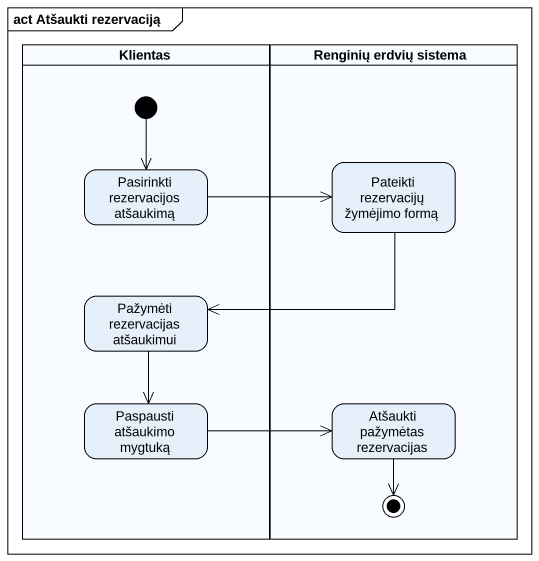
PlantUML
@startuml
mainframe act Atšaukti rezervaciją
hide empty description
state Klientas <<partition>> {
  state "Pasirinkti rezervacijos atšaukimą" as Pasirinkti_rezervacijos
  state "Pažymėti rezervacijas atšaukimui" as Pažymėti_rezervacijas
  state "Paspausti atšaukimo mygtuką" as Paspausti_atšaukimo_mygtuką
  [*] --> Pasirinkti_rezervacijos
}
state "Renginių erdvių sistema" as Renginių_erdvių_sistema <<partition>> {
  state "Pateikti rezervacijų žymėjimo formą" as Pateikti_rezervacijų
  state "Atšaukti pažymėtas rezervacijas" as Atšaukti_pažymėtas
  Atšaukti_pažymėtas --> [*]
}
Pasirinkti_rezervacijos -right-> Pateikti_rezervacijų
Pateikti_rezervacijų -left-> Pažymėti_rezervacijas
Pažymėti_rezervacijas --> Paspausti_atšaukimo_mygtuką
Paspausti_atšaukimo_mygtuką -right-> Atšaukti_pažymėtas
@enduml
